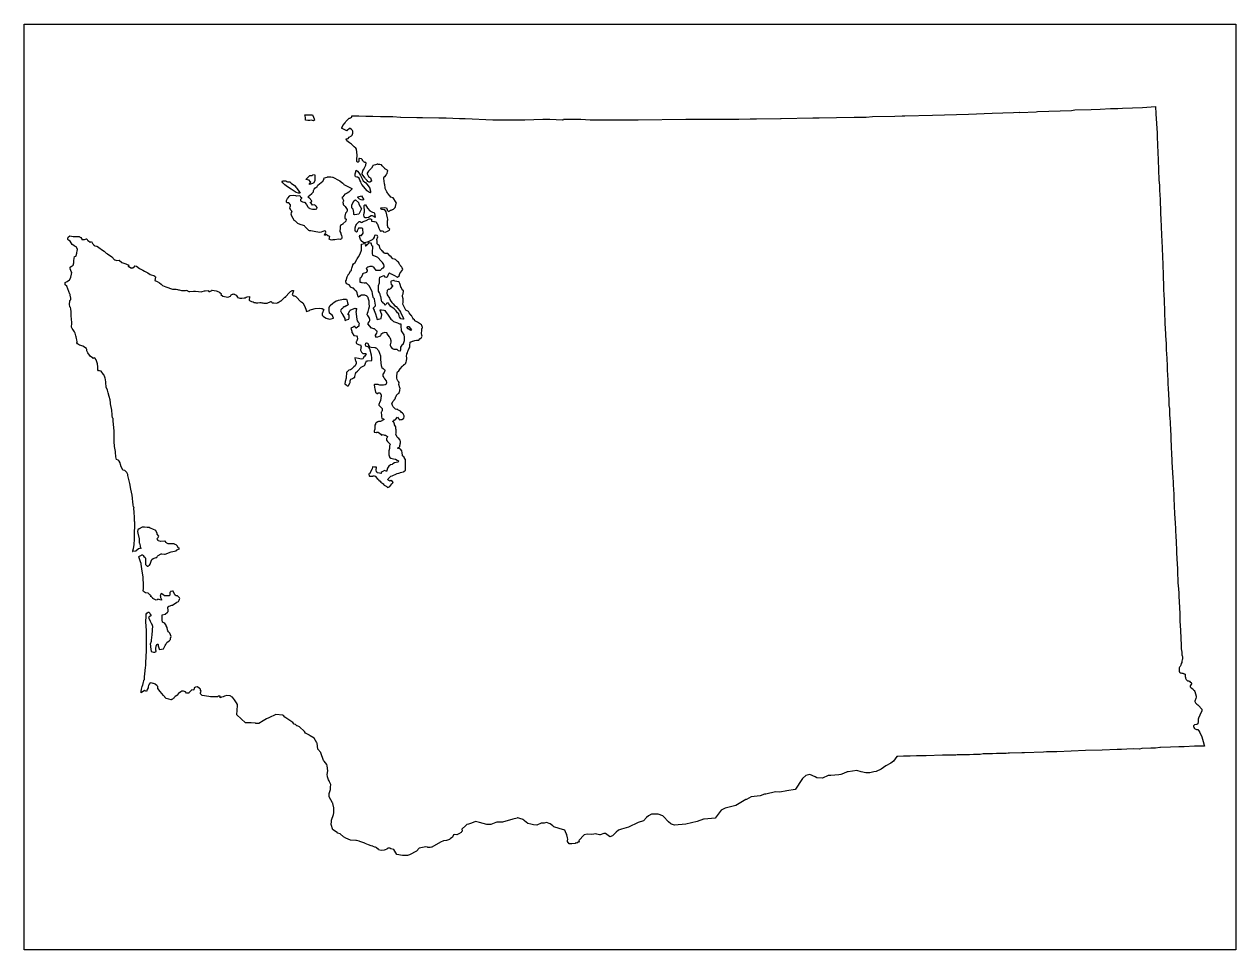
# Model space of a CAD drawing. Extents: x 0.1 to 10.9, y 0.1 to 8.4.
import ezdxf

# ---------------------------------------------------------------- set-up
doc = ezdxf.new("R2010")
doc.units = 0
doc.header["$MEASUREMENT"] = 0
doc.layers.add('STATE', color=7, linetype='CONTINUOUS')

# ---------------------------------------------------------------- blocks, each defined once
blk = doc.blocks.new('BLOCK_2')
at = {"layer": 'STATE'}
blk.add_lwpolyline([(0.093, 0.099), (0.093, 8.373), (10.92, 8.373), (10.92, 0.099), (0.093, 0.099)], dxfattribs=at)
at = {"layer": 'STATE', "color": 2}
for points in [[(3.05, 6.526), (3.05, 6.553), (3.057, 6.573), (3.063, 6.583), (3.067, 6.59), (3.07, 6.596), (3.073, 6.596), (3.077, 6.6), (3.087, 6.61), (3.093, 6.61), (3.097, 6.606), (3.097, 6.603), (3.103, 6.6), (3.113, 6.603), (3.123, 6.61), (3.14, 6.616), (3.15, 6.62), (3.177, 6.633), (3.18, 6.633), (3.187, 6.633), (3.193, 6.63), (3.197, 6.63), (3.197, 6.623), (3.197, 6.613), (3.217, 6.61), (3.223, 6.61), (3.237, 6.606), (3.243, 6.593), (3.247, 6.59), (3.25, 6.586), (3.263, 6.55), (3.273, 6.526), (3.277, 6.523), (3.283, 6.526), (3.287, 6.526), (3.293, 6.526), (3.3, 6.523), (3.303, 6.516), (3.32, 6.513), (3.333, 6.52), (3.34, 6.523), (3.357, 6.533), (3.357, 6.536), (3.36, 6.54), (3.353, 6.55), (3.347, 6.553), (3.34, 6.573), (3.34, 6.583), (3.34, 6.606), (3.34, 6.616), (3.343, 6.626), (3.343, 6.63), (3.34, 6.643), (3.327, 6.696), (3.317, 6.713), (3.31, 6.713), (3.3, 6.716), (3.29, 6.716), (3.283, 6.72), (3.28, 6.73), (3.28, 6.733), (3.31, 6.736), (3.33, 6.733), (3.333, 6.723), (3.333, 6.72), (3.337, 6.72), (3.337, 6.713), (3.337, 6.71), (3.343, 6.706), (3.347, 6.703), (3.35, 6.7), (3.367, 6.71), (3.37, 6.71), (3.373, 6.71), (3.377, 6.713), (3.38, 6.713), (3.383, 6.716), (3.393, 6.72), (3.407, 6.736), (3.41, 6.743), (3.417, 6.77), (3.42, 6.776), (3.417, 6.78), (3.39, 6.82), (3.37, 6.826), (3.363, 6.836), (3.343, 6.86), (3.34, 6.866), (3.333, 6.876), (3.327, 6.886), (3.32, 6.906), (3.32, 6.913), (3.317, 6.936), (3.313, 6.946), (3.307, 6.993), (3.307, 6.996), (3.307, 7.003), (3.31, 7.003), (3.31, 7.006), (3.31, 7.01), (3.313, 7.013), (3.317, 7.013), (3.32, 7.013), (3.323, 7.016), (3.323, 7.02), (3.327, 7.023), (3.33, 7.033), (3.337, 7.04), (3.337, 7.043), (3.34, 7.053), (3.34, 7.056), (3.343, 7.063), (3.343, 7.066), (3.337, 7.07), (3.333, 7.073), (3.323, 7.076), (3.317, 7.08), (3.317, 7.083), (3.297, 7.1), (3.293, 7.106), (3.287, 7.116), (3.27, 7.12), (3.257, 7.12), (3.253, 7.123), (3.25, 7.123), (3.247, 7.123), (3.24, 7.12), (3.233, 7.116), (3.21, 7.11), (3.21, 7.106), (3.197, 7.086), (3.173, 7.063), (3.17, 7.06), (3.157, 7.043), (3.157, 7.036), (3.17, 7.013), (3.18, 7.006), (3.187, 7), (3.197, 6.973), (3.197, 6.97), (3.183, 6.96), (3.177, 6.96), (3.163, 6.966), (3.157, 6.976), (3.143, 6.99), (3.14, 6.996), (3.137, 7), (3.123, 7.02), (3.113, 7.033), (3.113, 7.036), (3.12, 7.063), (3.12, 7.066), (3.123, 7.07), (3.127, 7.076), (3.13, 7.08), (3.13, 7.083), (3.143, 7.106), (3.147, 7.113), (3.147, 7.116), (3.15, 7.13), (3.147, 7.136), (3.137, 7.136), (3.13, 7.14), (3.127, 7.146), (3.123, 7.15), (3.12, 7.153), (3.117, 7.156), (3.117, 7.16), (3.113, 7.163), (3.107, 7.17), (3.09, 7.173), (3.087, 7.173), (3.083, 7.173), (3.083, 7.17), (3.083, 7.166), (3.083, 7.156), (3.083, 7.146), (3.077, 7.14), (3.07, 7.14), (3.067, 7.15), (3.067, 7.153), (3.067, 7.166), (3.07, 7.2), (3.07, 7.203), (3.067, 7.23), (3.063, 7.256), (3.057, 7.266), (3.043, 7.276), (3.017, 7.3), (3, 7.313), (2.977, 7.33), (2.97, 7.346), (2.97, 7.35), (2.98, 7.35), (2.987, 7.353), (2.997, 7.363), (3.017, 7.376), (3.023, 7.38), (3.027, 7.39), (3.03, 7.4), (3.03, 7.416), (3.027, 7.423), (3.017, 7.433), (3.007, 7.44), (3.003, 7.44), (3, 7.44), (2.98, 7.423), (2.977, 7.42), (2.94, 7.437), (2.937, 7.44), (2.933, 7.44), (2.933, 7.447), (2.94, 7.467), (2.96, 7.493), (2.967, 7.503), (2.997, 7.533), (3.003, 7.533), (3.007, 7.533), (3.01, 7.537), (3.02, 7.543), (3.02, 7.55), (3.017, 7.553), (3.037, 7.553), (3.043, 7.553), (3.047, 7.553), (3.06, 7.553), (3.083, 7.553), (3.147, 7.55), (3.19, 7.55), (3.21, 7.55), (3.277, 7.547), (3.36, 7.547), (3.387, 7.547), (3.457, 7.543), (3.46, 7.543), (3.603, 7.54), (3.61, 7.54), (3.653, 7.54), (3.797, 7.537), (3.847, 7.537), (3.863, 7.537), (3.983, 7.53), (4.033, 7.53), (4.28, 7.52), (4.567, 7.52), (4.727, 7.523), (4.79, 7.523), (4.903, 7.52), (4.91, 7.52), (4.913, 7.523), (4.937, 7.523), (5.067, 7.523), (5.15, 7.52), (5.18, 7.52), (5.2, 7.52), (5.25, 7.52), (5.41, 7.52), (5.58, 7.52), (6.007, 7.523), (6.18, 7.523), (6.48, 7.523), (6.58, 7.527), (6.637, 7.527), (6.853, 7.53), (6.857, 7.53), (7.14, 7.537), (7.16, 7.537), (7.187, 7.537), (7.197, 7.537), (7.353, 7.54), (7.51, 7.543), (7.563, 7.543), (7.57, 7.543), (7.617, 7.543), (7.673, 7.547), (7.873, 7.55), (7.94, 7.553), (7.963, 7.553), (8.21, 7.56), (8.533, 7.57), (8.743, 7.577), (8.933, 7.583), (8.987, 7.587), (8.99, 7.583), (9.137, 7.59), (9.147, 7.593), (9.453, 7.603), (9.483, 7.607), (9.627, 7.61), (9.707, 7.613), (9.8, 7.62), (9.803, 7.62), (9.823, 7.62), (9.867, 7.62), (9.907, 7.623), (10.087, 7.63), (10.203, 7.637), (10.207, 7.573), (10.217, 7.4), (10.217, 7.343), (10.22, 7.32), (10.22, 7.293), (10.223, 7.226), (10.227, 7.16), (10.233, 6.983), (10.237, 6.93), (10.237, 6.913), (10.237, 6.89), (10.243, 6.806), (10.243, 6.796), (10.243, 6.773), (10.243, 6.77), (10.247, 6.726), (10.247, 6.683), (10.247, 6.673), (10.247, 6.67), (10.25, 6.643), (10.25, 6.63), (10.253, 6.566), (10.253, 6.55), (10.253, 6.536), (10.257, 6.516), (10.257, 6.48), (10.26, 6.44), (10.267, 6.226), (10.267, 6.22), (10.267, 6.21), (10.27, 6.146), (10.27, 6.143), (10.27, 6.126), (10.27, 6.12), (10.27, 6.116), (10.27, 6.113), (10.27, 6.106), (10.27, 6.103), (10.27, 6.096), (10.27, 6.09), (10.27, 6.086), (10.27, 6.083), (10.273, 6.076), (10.273, 6.07), (10.273, 6.063), (10.273, 6.056), (10.273, 6.05), (10.273, 5.986), (10.277, 5.97), (10.28, 5.893), (10.283, 5.816), (10.287, 5.686), (10.29, 5.666), (10.293, 5.59), (10.297, 5.516), (10.297, 5.513), (10.297, 5.51), (10.297, 5.5), (10.297, 5.496), (10.297, 5.493), (10.297, 5.476), (10.297, 5.466), (10.3, 5.423), (10.3, 5.42), (10.3, 5.413), (10.303, 5.4), (10.303, 5.393), (10.307, 5.31), (10.307, 5.286), (10.307, 5.283), (10.307, 5.276), (10.31, 5.246), (10.31, 5.243), (10.31, 5.226), (10.313, 5.203), (10.313, 5.173), (10.313, 5.163), (10.313, 5.159), (10.313, 5.156), (10.313, 5.153), (10.313, 5.149), (10.317, 5.126), (10.317, 5.123), (10.317, 5.116), (10.323, 5.013), (10.323, 4.993), (10.323, 4.966), (10.327, 4.939), (10.327, 4.929), (10.327, 4.919), (10.327, 4.889), (10.33, 4.839), (10.333, 4.829), (10.333, 4.823), (10.333, 4.819), (10.337, 4.736), (10.34, 4.709), (10.34, 4.653), (10.343, 4.613), (10.343, 4.586), (10.347, 4.539), (10.347, 4.523), (10.35, 4.486), (10.35, 4.459), (10.357, 4.319), (10.36, 4.283), (10.36, 4.279), (10.36, 4.256), (10.363, 4.213), (10.367, 4.173), (10.367, 4.119), (10.37, 4.083), (10.37, 4.069), (10.37, 4.066), (10.373, 3.999), (10.373, 3.996), (10.377, 3.916), (10.38, 3.863), (10.383, 3.779), (10.387, 3.763), (10.387, 3.756), (10.39, 3.659), (10.393, 3.586), (10.397, 3.559), (10.4, 3.496), (10.4, 3.493), (10.4, 3.473), (10.403, 3.393), (10.403, 3.379), (10.407, 3.326), (10.407, 3.316), (10.41, 3.296), (10.41, 3.289), (10.41, 3.259), (10.41, 3.256), (10.413, 3.213), (10.42, 3.102), (10.42, 3.039), (10.427, 2.952), (10.433, 2.819), (10.433, 2.816), (10.433, 2.802), (10.433, 2.789), (10.437, 2.759), (10.437, 2.749), (10.437, 2.736), (10.437, 2.729), (10.44, 2.729), (10.44, 2.726), (10.443, 2.722), (10.443, 2.719), (10.443, 2.702), (10.443, 2.696), (10.44, 2.692), (10.437, 2.679), (10.437, 2.676), (10.437, 2.672), (10.437, 2.666), (10.433, 2.659), (10.43, 2.642), (10.427, 2.636), (10.423, 2.632), (10.417, 2.626), (10.413, 2.619), (10.413, 2.616), (10.413, 2.592), (10.413, 2.589), (10.417, 2.582), (10.42, 2.579), (10.423, 2.576), (10.427, 2.576), (10.43, 2.576), (10.437, 2.572), (10.45, 2.572), (10.45, 2.569), (10.457, 2.569), (10.46, 2.566), (10.467, 2.562), (10.467, 2.559), (10.467, 2.549), (10.467, 2.542), (10.47, 2.532), (10.47, 2.526), (10.473, 2.522), (10.477, 2.516), (10.49, 2.502), (10.5, 2.502), (10.503, 2.499), (10.507, 2.499), (10.513, 2.492), (10.52, 2.489), (10.523, 2.482), (10.523, 2.476), (10.513, 2.459), (10.513, 2.452), (10.513, 2.449), (10.52, 2.442), (10.537, 2.432), (10.54, 2.426), (10.543, 2.422), (10.55, 2.416), (10.55, 2.412), (10.55, 2.409), (10.553, 2.409), (10.56, 2.386), (10.567, 2.366), (10.567, 2.356), (10.563, 2.346), (10.553, 2.322), (10.553, 2.319), (10.557, 2.312), (10.56, 2.306), (10.573, 2.296), (10.58, 2.289), (10.59, 2.279), (10.613, 2.252), (10.617, 2.249), (10.617, 2.242), (10.617, 2.232), (10.6, 2.199), (10.6, 2.196), (10.587, 2.169), (10.587, 2.166), (10.583, 2.162), (10.583, 2.152), (10.583, 2.139), (10.58, 2.119), (10.573, 2.112), (10.553, 2.109), (10.55, 2.109), (10.547, 2.106), (10.543, 2.102), (10.543, 2.099), (10.543, 2.092), (10.547, 2.086), (10.547, 2.079), (10.55, 2.076), (10.563, 2.072), (10.57, 2.069), (10.573, 2.069), (10.58, 2.069), (10.59, 2.056), (10.6, 2.042), (10.617, 2.002), (10.63, 1.962), (10.637, 1.929), (10.64, 1.922), (10.64, 1.919), (10.61, 1.919), (10.55, 1.919), (10.46, 1.912), (10.437, 1.912), (10.41, 1.912), (10.337, 1.909), (10.247, 1.906), (10.243, 1.906), (10.24, 1.906), (10.203, 1.902), (10.197, 1.902), (10.16, 1.902), (10.08, 1.899), (10.06, 1.892), (10.01, 1.896), (9.947, 1.892), (9.9, 1.889), (9.897, 1.889), (9.893, 1.889), (9.86, 1.889), (9.727, 1.882), (9.577, 1.879), (9.32, 1.869), (9.293, 1.869), (9.24, 1.869), (9.23, 1.869), (9.203, 1.866), (9.033, 1.859), (9.027, 1.859), (9.007, 1.859), (8.897, 1.856), (8.887, 1.856), (8.867, 1.852), (8.86, 1.852), (8.823, 1.852), (8.783, 1.852), (8.747, 1.849), (8.74, 1.849), (8.713, 1.849), (8.697, 1.849), (8.687, 1.849), (8.663, 1.849), (8.637, 1.846), (8.577, 1.846), (8.54, 1.842), (8.49, 1.842), (8.487, 1.842), (8.477, 1.842), (8.463, 1.842), (8.443, 1.842), (8.437, 1.842), (8.43, 1.842), (8.417, 1.839), (8.393, 1.839), (8.353, 1.839), (8.35, 1.839), (8.327, 1.839), (8.3, 1.839), (8.153, 1.832), (8.11, 1.832), (8.103, 1.832), (8.067, 1.832), (8.01, 1.829), (7.95, 1.829), (7.9, 1.826), (7.89, 1.826), (7.86, 1.786), (7.837, 1.766), (7.793, 1.742), (7.75, 1.712), (7.707, 1.692), (7.687, 1.689), (7.65, 1.682), (7.613, 1.682), (7.573, 1.689), (7.533, 1.702), (7.457, 1.689), (7.447, 1.689), (7.44, 1.686), (7.4, 1.669), (7.39, 1.666), (7.373, 1.662), (7.3, 1.656), (7.277, 1.656), (7.227, 1.632), (7.177, 1.636), (7.16, 1.646), (7.113, 1.666), (7.077, 1.656), (7.047, 1.629), (7.043, 1.622), (6.987, 1.536), (6.983, 1.532), (6.907, 1.519), (6.847, 1.509), (6.807, 1.512), (6.72, 1.489), (6.71, 1.489), (6.67, 1.476), (6.59, 1.466), (6.547, 1.442), (6.543, 1.442), (6.453, 1.389), (6.357, 1.366), (6.32, 1.346), (6.267, 1.276), (6.17, 1.266), (6.163, 1.266), (6.107, 1.246), (6.007, 1.222), (5.903, 1.212), (5.877, 1.222), (5.873, 1.226), (5.85, 1.242), (5.807, 1.289), (5.8, 1.296), (5.757, 1.312), (5.7, 1.312), (5.673, 1.296), (5.653, 1.282), (5.627, 1.252), (5.58, 1.236), (5.493, 1.196), (5.43, 1.176), (5.403, 1.169), (5.383, 1.149), (5.35, 1.116), (5.327, 1.109), (5.323, 1.112), (5.287, 1.139), (5.273, 1.139), (5.24, 1.126), (5.233, 1.126), (5.21, 1.132), (5.2, 1.136), (5.167, 1.129), (5.123, 1.132), (5.097, 1.126), (5.05, 1.076), (5.053, 1.069), (5.047, 1.062), (5.043, 1.062), (5.033, 1.052), (5.023, 1.056), (5.017, 1.049), (4.987, 1.046), (4.983, 1.046), (4.963, 1.046), (4.947, 1.066), (4.947, 1.072), (4.95, 1.089), (4.947, 1.099), (4.943, 1.126), (4.943, 1.129), (4.937, 1.139), (4.923, 1.169), (4.873, 1.182), (4.827, 1.199), (4.817, 1.206), (4.793, 1.226), (4.76, 1.236), (4.74, 1.232), (4.723, 1.232), (4.713, 1.232), (4.673, 1.212), (4.643, 1.216), (4.62, 1.222), (4.593, 1.229), (4.563, 1.252), (4.557, 1.256), (4.55, 1.262), (4.543, 1.266), (4.53, 1.269), (4.513, 1.276), (4.5, 1.279), (4.497, 1.279), (4.497, 1.276), (4.46, 1.266), (4.367, 1.239), (4.357, 1.239), (4.317, 1.239), (4.307, 1.236), (4.263, 1.219), (4.227, 1.219), (4.163, 1.236), (4.127, 1.246), (4.09, 1.232), (4.063, 1.222), (4.05, 1.219), (4.04, 1.209), (4.003, 1.176), (4.007, 1.162), (4.007, 1.159), (4, 1.152), (3.997, 1.146), (3.977, 1.136), (3.96, 1.126), (3.937, 1.129), (3.93, 1.126), (3.92, 1.106), (3.9, 1.092), (3.893, 1.086), (3.867, 1.076), (3.84, 1.072), (3.813, 1.062), (3.737, 1.016), (3.733, 1.016), (3.72, 1.012), (3.7, 1.012), (3.697, 1.016), (3.683, 1.019), (3.623, 1.006), (3.6, 0.979), (3.537, 0.949), (3.517, 0.942), (3.51, 0.942), (3.473, 0.942), (3.423, 0.952), (3.397, 0.996), (3.37, 1.002), (3.36, 1.006), (3.357, 1.006), (3.347, 1.006), (3.337, 1.002), (3.333, 0.999), (3.32, 0.992), (3.31, 0.989), (3.283, 0.986), (3.26, 0.992), (3.26, 0.996), (3.24, 1.009), (3.237, 1.012), (3.233, 1.016), (3.227, 1.016), (3.213, 1.022), (3.21, 1.025), (3.207, 1.025), (3.193, 1.029), (3.17, 1.036), (3.14, 1.049), (3.137, 1.052), (3.093, 1.066), (3.087, 1.069), (3.063, 1.076), (3.06, 1.076), (3.057, 1.076), (3.01, 1.079), (2.967, 1.096), (2.947, 1.109), (2.917, 1.136), (2.893, 1.142), (2.893, 1.146), (2.887, 1.149), (2.883, 1.149), (2.853, 1.172), (2.85, 1.172), (2.837, 1.219), (2.84, 1.246), (2.84, 1.256), (2.857, 1.309), (2.86, 1.322), (2.86, 1.369), (2.85, 1.406), (2.85, 1.409), (2.847, 1.412), (2.817, 1.466), (2.817, 1.496), (2.83, 1.532), (2.83, 1.542), (2.83, 1.559), (2.833, 1.569), (2.833, 1.576), (2.82, 1.599), (2.82, 1.602), (2.817, 1.609), (2.813, 1.619), (2.803, 1.646), (2.803, 1.649), (2.803, 1.652), (2.8, 1.662), (2.8, 1.666), (2.807, 1.699), (2.8, 1.742), (2.797, 1.756), (2.773, 1.786), (2.767, 1.792), (2.743, 1.859), (2.743, 1.862), (2.717, 1.892), (2.713, 1.919), (2.71, 1.946), (2.707, 1.949), (2.683, 1.992), (2.65, 2.012), (2.64, 2.016), (2.637, 2.019), (2.607, 2.036), (2.597, 2.049), (2.553, 2.092), (2.547, 2.096), (2.533, 2.102), (2.53, 2.102), (2.517, 2.112), (2.507, 2.116), (2.493, 2.132), (2.423, 2.179), (2.41, 2.192), (2.403, 2.196), (2.343, 2.202), (2.28, 2.172), (2.257, 2.162), (2.23, 2.146), (2.19, 2.122), (2.163, 2.122), (2.16, 2.126), (2.12, 2.129), (2.08, 2.129), (2.07, 2.129), (1.993, 2.199), (2, 2.282), (2, 2.292), (1.99, 2.306), (1.973, 2.332), (1.953, 2.356), (1.947, 2.359), (1.94, 2.366), (1.933, 2.369), (1.903, 2.372), (1.883, 2.366), (1.87, 2.359), (1.857, 2.356), (1.843, 2.352), (1.843, 2.366), (1.84, 2.366), (1.837, 2.366), (1.833, 2.366), (1.827, 2.366), (1.82, 2.359), (1.813, 2.359), (1.797, 2.359), (1.793, 2.359), (1.79, 2.359), (1.757, 2.359), (1.743, 2.362), (1.683, 2.372), (1.67, 2.386), (1.67, 2.396), (1.673, 2.412), (1.67, 2.419), (1.67, 2.429), (1.66, 2.436), (1.643, 2.449), (1.623, 2.446), (1.613, 2.442), (1.613, 2.429), (1.607, 2.422), (1.607, 2.419), (1.59, 2.422), (1.563, 2.396), (1.563, 2.392), (1.553, 2.392), (1.543, 2.392), (1.533, 2.406), (1.517, 2.412), (1.503, 2.412), (1.493, 2.406), (1.473, 2.389), (1.47, 2.386), (1.46, 2.376), (1.457, 2.372), (1.443, 2.362), (1.437, 2.356), (1.433, 2.352), (1.43, 2.349), (1.427, 2.349), (1.417, 2.339), (1.413, 2.336), (1.41, 2.336), (1.41, 2.332), (1.407, 2.332), (1.387, 2.339), (1.363, 2.346), (1.35, 2.356), (1.35, 2.359), (1.343, 2.366), (1.337, 2.372), (1.323, 2.389), (1.307, 2.409), (1.287, 2.436), (1.287, 2.439), (1.287, 2.442), (1.287, 2.452), (1.283, 2.456), (1.28, 2.459), (1.277, 2.462), (1.267, 2.469), (1.267, 2.472), (1.25, 2.479), (1.247, 2.479), (1.237, 2.482), (1.22, 2.486), (1.21, 2.472), (1.203, 2.462), (1.2, 2.449), (1.2, 2.442), (1.193, 2.426), (1.187, 2.409), (1.167, 2.416), (1.137, 2.396), (1.137, 2.399), (1.137, 2.409), (1.14, 2.429), (1.147, 2.452), (1.153, 2.466), (1.153, 2.469), (1.157, 2.476), (1.157, 2.486), (1.16, 2.492), (1.163, 2.502), (1.163, 2.509), (1.167, 2.516), (1.167, 2.532), (1.17, 2.572), (1.173, 2.586), (1.173, 2.596), (1.177, 2.622), (1.18, 2.639), (1.18, 2.666), (1.187, 2.772), (1.187, 2.786), (1.187, 2.822), (1.187, 2.826), (1.187, 2.839), (1.187, 2.842), (1.187, 2.862), (1.187, 2.892), (1.187, 2.909), (1.187, 2.936), (1.187, 2.946), (1.187, 2.952), (1.18, 3.032), (1.183, 3.082), (1.183, 3.086), (1.183, 3.089), (1.183, 3.093), (1.183, 3.096), (1.183, 3.099), (1.19, 3.109), (1.193, 3.109), (1.193, 3.112), (1.2, 3.116), (1.21, 3.116), (1.213, 3.112), (1.22, 3.099), (1.227, 3.086), (1.217, 3.079), (1.21, 3.076), (1.203, 3.072), (1.207, 3.062), (1.22, 3.036), (1.23, 3.012), (1.233, 3.012), (1.233, 3.009), (1.24, 2.992), (1.237, 2.959), (1.233, 2.909), (1.23, 2.896), (1.227, 2.862), (1.227, 2.859), (1.227, 2.856), (1.22, 2.832), (1.22, 2.829), (1.223, 2.822), (1.223, 2.819), (1.223, 2.812), (1.223, 2.806), (1.227, 2.766), (1.25, 2.759), (1.257, 2.759)], [(2.6, 7.563), (2.63, 7.563), (2.67, 7.563), (2.673, 7.557), (2.677, 7.543), (2.683, 7.527), (2.683, 7.523), (2.687, 7.517), (2.677, 7.51), (2.66, 7.517), (2.647, 7.513), (2.637, 7.513), (2.633, 7.513), (2.63, 7.513), (2.627, 7.513), (2.607, 7.517), (2.607, 7.537), (2.603, 7.553), (2.6, 7.563)], [(3.06, 7.07), (3.073, 7.06), (3.083, 7.046), (3.09, 7.036), (3.097, 7.02), (3.1, 7.016), (3.117, 6.986), (3.12, 6.98), (3.123, 6.97), (3.133, 6.963), (3.147, 6.956), (3.177, 6.916), (3.18, 6.916), (3.18, 6.913), (3.187, 6.88), (3.187, 6.87), (3.19, 6.866), (3.18, 6.87), (3.16, 6.88), (3.157, 6.883), (3.11, 6.94), (3.103, 6.953), (3.1, 6.963), (3.093, 6.98), (3.087, 6.996), (3.073, 7.006), (3.067, 7.006), (3.053, 7.01), (3.05, 7.02), (3.05, 7.036), (3.057, 7.053), (3.06, 7.07)], [(2.48, 6.953), (2.51, 6.93), (2.527, 6.91), (2.53, 6.906), (2.54, 6.89), (2.56, 6.863), (2.543, 6.863), (2.523, 6.87), (2.48, 6.9), (2.447, 6.92), (2.423, 6.936), (2.407, 6.953), (2.403, 6.956), (2.397, 6.963), (2.4, 6.973), (2.427, 6.973), (2.43, 6.973), (2.44, 6.966), (2.447, 6.963), (2.46, 6.963), (2.463, 6.963), (2.467, 6.963), (2.48, 6.953)], [(2.663, 6.766), (2.657, 6.773), (2.65, 6.78), (2.66, 6.786), (2.663, 6.793), (2.64, 6.82), (2.633, 6.82), (2.633, 6.836), (2.643, 6.843), (2.663, 6.86), (2.677, 6.876), (2.677, 6.886), (2.683, 6.9), (2.693, 6.91), (2.697, 6.91), (2.71, 6.923), (2.717, 6.933), (2.733, 6.946), (2.763, 6.97), (2.773, 6.99), (2.77, 6.996), (2.79, 7.003), (2.8, 7.006), (2.803, 7.01), (2.813, 7.01), (2.817, 7.01), (2.833, 7.01), (2.847, 7.006), (2.85, 7.006), (2.857, 7.003), (2.903, 6.98), (2.907, 6.976), (2.91, 6.976), (2.91, 6.973), (2.917, 6.97), (2.94, 6.953), (2.943, 6.95), (2.947, 6.946), (2.95, 6.94), (2.997, 6.916), (3.02, 6.906), (3.02, 6.903), (3.023, 6.903), (3.003, 6.88), (2.993, 6.873), (2.98, 6.863), (2.967, 6.856), (2.957, 6.853), (2.94, 6.83), (2.937, 6.826), (2.933, 6.823), (2.937, 6.816), (2.947, 6.796), (2.947, 6.793), (2.947, 6.79), (2.943, 6.79), (2.94, 6.78), (2.943, 6.77), (2.943, 6.76), (2.95, 6.756), (2.96, 6.743), (2.98, 6.716), (2.98, 6.706), (2.977, 6.696), (2.963, 6.683), (2.957, 6.656), (2.957, 6.643), (2.957, 6.64), (2.97, 6.63), (2.967, 6.613), (2.94, 6.59), (2.94, 6.586), (2.93, 6.58), (2.92, 6.573), (2.917, 6.566), (2.917, 6.563), (2.917, 6.553), (2.913, 6.52), (2.923, 6.506), (2.923, 6.5), (2.927, 6.49), (2.93, 6.486), (2.933, 6.47), (2.933, 6.466), (2.933, 6.463), (2.93, 6.456), (2.92, 6.45), (2.903, 6.453), (2.87, 6.446), (2.857, 6.446), (2.853, 6.446), (2.85, 6.446), (2.843, 6.443), (2.83, 6.446), (2.823, 6.45), (2.817, 6.453), (2.823, 6.476), (2.807, 6.48), (2.793, 6.493), (2.79, 6.486), (2.777, 6.486), (2.79, 6.513), (2.787, 6.523), (2.777, 6.526), (2.763, 6.52), (2.747, 6.513), (2.733, 6.51), (2.683, 6.52), (2.653, 6.526), (2.647, 6.526), (2.643, 6.526), (2.637, 6.53), (2.613, 6.553), (2.6, 6.566), (2.597, 6.57), (2.59, 6.573), (2.56, 6.583), (2.537, 6.593), (2.523, 6.606), (2.517, 6.613), (2.507, 6.62), (2.503, 6.626), (2.5, 6.633), (2.497, 6.636), (2.497, 6.64), (2.493, 6.64), (2.483, 6.666), (2.48, 6.676), (2.483, 6.686), (2.483, 6.69), (2.487, 6.7), (2.477, 6.71), (2.473, 6.72), (2.467, 6.73), (2.47, 6.74), (2.473, 6.75), (2.473, 6.76), (2.457, 6.776), (2.443, 6.776), (2.44, 6.776), (2.437, 6.783), (2.437, 6.796), (2.447, 6.816), (2.467, 6.84), (2.467, 6.843), (2.503, 6.846), (2.517, 6.843), (2.523, 6.84), (2.527, 6.84), (2.557, 6.843), (2.563, 6.83), (2.57, 6.823), (2.57, 6.816), (2.563, 6.806), (2.563, 6.793), (2.58, 6.786), (2.593, 6.783), (2.597, 6.783), (2.617, 6.763), (2.62, 6.756), (2.62, 6.753), (2.627, 6.74), (2.63, 6.736), (2.643, 6.73), (2.647, 6.726), (2.657, 6.723), (2.67, 6.72), (2.683, 6.72), (2.697, 6.72), (2.707, 6.723), (2.71, 6.736), (2.703, 6.746), (2.697, 6.753), (2.69, 6.756), (2.687, 6.756), (2.687, 6.76), (2.67, 6.756), (2.663, 6.766)], [(2.667, 7.02), (2.673, 7.026), (2.687, 7.03), (2.69, 7.023), (2.69, 6.976), (2.68, 6.956), (2.67, 6.95), (2.643, 6.94), (2.643, 6.946), (2.653, 6.96), (2.65, 6.966), (2.64, 6.98), (2.61, 6.986), (2.647, 7.02), (2.667, 7.02)], [(3.073, 6.826), (3.077, 6.83), (3.107, 6.84), (3.127, 6.803), (3.117, 6.8), (3.103, 6.803), (3.09, 6.81), (3.073, 6.826)], [(3.053, 6.803), (3.08, 6.78), (3.083, 6.766), (3.107, 6.723), (3.083, 6.676), (3.047, 6.67), (3.04, 6.673), (3.04, 6.69), (3.033, 6.72), (3.023, 6.726), (3.02, 6.736), (3.02, 6.756), (3.04, 6.793), (3.053, 6.803)], [(3.193, 6.7), (3.207, 6.693), (3.217, 6.69), (3.223, 6.683), (3.23, 6.646), (3.217, 6.653), (3.207, 6.66), (3.197, 6.66), (3.197, 6.663), (3.193, 6.66), (3.17, 6.646), (3.167, 6.646), (3.153, 6.643), (3.15, 6.643), (3.143, 6.643), (3.14, 6.643), (3.133, 6.646), (3.13, 6.653), (3.127, 6.666), (3.13, 6.686), (3.133, 6.696), (3.13, 6.753), (3.137, 6.76), (3.143, 6.76), (3.16, 6.73), (3.183, 6.706), (3.193, 6.7)], [(0.477, 6.073), (0.49, 6.083), (0.497, 6.086), (0.51, 6.113), (0.517, 6.14), (0.52, 6.153), (0.513, 6.163), (0.51, 6.173), (0.503, 6.186), (0.503, 6.19), (0.5, 6.193), (0.51, 6.203), (0.513, 6.206), (0.53, 6.22), (0.537, 6.24), (0.537, 6.26), (0.543, 6.296), (0.553, 6.3), (0.557, 6.303), (0.557, 6.306), (0.563, 6.326), (0.567, 6.35), (0.57, 6.356), (0.57, 6.363), (0.557, 6.383), (0.55, 6.386), (0.547, 6.39), (0.523, 6.403), (0.503, 6.433), (0.49, 6.443), (0.487, 6.443), (0.483, 6.453), (0.483, 6.463), (0.487, 6.466), (0.49, 6.473), (0.5, 6.48), (0.53, 6.476), (0.557, 6.476), (0.573, 6.476), (0.583, 6.476), (0.587, 6.473), (0.6, 6.466), (0.607, 6.453), (0.607, 6.45), (0.61, 6.45), (0.633, 6.45), (0.65, 6.456), (0.653, 6.456), (0.657, 6.45), (0.66, 6.443), (0.66, 6.44), (0.663, 6.44), (0.667, 6.436), (0.683, 6.426), (0.693, 6.43), (0.703, 6.413), (0.713, 6.403), (0.713, 6.4), (0.72, 6.396), (0.723, 6.393), (0.74, 6.39), (0.743, 6.39), (0.747, 6.386), (0.76, 6.376), (0.793, 6.353), (0.807, 6.343), (0.827, 6.326), (0.837, 6.32), (0.877, 6.293), (0.9, 6.266), (0.903, 6.266), (0.92, 6.26), (0.943, 6.263), (0.967, 6.243), (1, 6.23), (1.02, 6.223), (1.023, 6.223), (1.027, 6.213), (1.023, 6.21), (1.023, 6.206), (1.033, 6.203), (1.047, 6.196), (1.053, 6.196), (1.053, 6.193), (1.057, 6.196), (1.063, 6.196), (1.077, 6.203), (1.08, 6.206), (1.08, 6.21), (1.083, 6.213), (1.097, 6.21), (1.123, 6.19), (1.153, 6.176), (1.167, 6.166), (1.197, 6.15), (1.22, 6.136), (1.257, 6.123), (1.257, 6.12), (1.267, 6.116), (1.267, 6.113), (1.26, 6.083), (1.28, 6.073), (1.303, 6.06), (1.317, 6.05), (1.33, 6.036), (1.36, 6.026), (1.417, 6.006), (1.42, 6.006), (1.45, 6.006), (1.463, 6.003), (1.473, 6), (1.477, 6), (1.5, 5.993), (1.523, 5.993), (1.533, 5.993), (1.547, 5.996), (1.547, 5.993), (1.563, 5.983), (1.567, 5.983), (1.573, 5.983), (1.607, 5.986), (1.623, 5.986), (1.677, 5.98), (1.683, 5.983), (1.703, 5.99), (1.71, 5.99), (1.74, 5.993), (1.74, 5.986), (1.743, 5.983), (1.753, 5.983), (1.77, 5.993), (1.767, 5.996), (1.77, 5.996), (1.773, 5.996), (1.81, 5.99), (1.833, 5.98), (1.837, 5.976), (1.84, 5.976), (1.857, 5.963), (1.85, 5.956), (1.867, 5.943), (1.913, 5.933), (1.937, 5.943), (1.943, 5.953), (1.95, 5.956), (1.953, 5.96), (1.957, 5.96), (1.96, 5.96), (1.967, 5.963), (1.97, 5.96), (1.987, 5.95), (2, 5.933), (2, 5.93), (2.003, 5.93), (2.02, 5.923), (2.037, 5.923), (2.06, 5.926), (2.063, 5.926), (2.067, 5.926), (2.077, 5.933), (2.087, 5.936), (2.107, 5.94), (2.107, 5.936), (2.103, 5.906), (2.107, 5.903), (2.117, 5.896), (2.123, 5.893), (2.137, 5.89), (2.14, 5.89), (2.147, 5.886), (2.157, 5.886), (2.163, 5.883), (2.17, 5.883), (2.18, 5.883), (2.2, 5.886), (2.207, 5.886), (2.217, 5.883), (2.227, 5.883), (2.233, 5.88), (2.24, 5.88), (2.257, 5.88), (2.263, 5.88), (2.297, 5.893), (2.3, 5.893), (2.303, 5.89), (2.307, 5.886), (2.31, 5.886), (2.31, 5.883), (2.313, 5.883), (2.323, 5.883), (2.35, 5.88), (2.357, 5.883), (2.36, 5.886), (2.363, 5.886), (2.38, 5.896), (2.387, 5.9), (2.39, 5.9), (2.423, 5.933), (2.427, 5.933), (2.43, 5.936), (2.43, 5.94), (2.46, 5.973), (2.473, 5.983), (2.48, 5.986), (2.483, 5.99), (2.487, 5.993), (2.49, 5.993), (2.5, 5.993), (2.5, 5.99), (2.493, 5.973), (2.487, 5.953), (2.493, 5.95), (2.5, 5.946), (2.51, 5.946), (2.52, 5.94), (2.53, 5.93), (2.56, 5.896), (2.563, 5.893), (2.57, 5.89), (2.583, 5.883), (2.6, 5.85), (2.613, 5.816), (2.613, 5.81), (2.617, 5.806), (2.643, 5.813), (2.65, 5.82), (2.66, 5.823), (2.693, 5.833), (2.733, 5.836), (2.75, 5.833), (2.753, 5.833), (2.757, 5.833), (2.77, 5.823), (2.767, 5.816), (2.76, 5.793), (2.757, 5.79), (2.757, 5.776), (2.757, 5.773), (2.757, 5.77), (2.76, 5.77), (2.767, 5.76), (2.793, 5.746), (2.82, 5.736), (2.837, 5.74), (2.857, 5.746), (2.857, 5.75), (2.853, 5.75), (2.847, 5.77), (2.82, 5.79), (2.817, 5.816), (2.817, 5.84), (2.823, 5.856), (2.827, 5.86), (2.85, 5.88), (2.86, 5.886), (2.88, 5.9), (2.893, 5.903), (2.897, 5.903), (2.903, 5.906), (2.933, 5.913), (2.943, 5.916), (2.953, 5.916), (2.967, 5.916), (2.973, 5.916), (2.977, 5.91), (2.983, 5.883), (2.987, 5.866), (2.98, 5.86), (2.973, 5.856), (2.97, 5.856), (2.957, 5.846), (2.95, 5.846), (2.947, 5.843), (2.943, 5.843), (2.937, 5.833), (2.93, 5.83), (2.93, 5.826), (2.923, 5.82), (2.92, 5.81), (2.923, 5.806), (2.933, 5.786), (2.94, 5.776), (2.94, 5.773), (2.957, 5.743), (2.957, 5.733), (2.96, 5.726), (2.973, 5.73), (2.993, 5.736), (2.993, 5.74), (2.997, 5.746), (2.997, 5.753), (2.997, 5.773), (2.997, 5.776), (2.993, 5.776), (2.987, 5.776), (2.987, 5.78), (2.987, 5.783), (3.003, 5.81), (3.007, 5.813), (3.007, 5.816), (3.027, 5.826), (3.05, 5.836), (3.067, 5.833), (3.06, 5.823), (3.06, 5.806), (3.057, 5.806), (3.067, 5.736), (3.07, 5.723), (3.077, 5.71), (3.087, 5.7), (3.083, 5.69), (3.083, 5.673), (3.06, 5.656), (3.057, 5.656), (3.053, 5.663), (3.05, 5.666), (3.05, 5.67), (3.043, 5.67), (3.033, 5.666), (3.013, 5.656), (3.02, 5.63), (3.02, 5.62), (3.02, 5.616), (3.023, 5.613), (3.04, 5.59), (3.063, 5.586), (3.07, 5.58), (3.073, 5.56), (3.067, 5.543), (3.063, 5.536), (3.06, 5.533), (3.06, 5.53), (3.06, 5.526), (3.063, 5.52), (3.08, 5.51), (3.09, 5.506), (3.097, 5.506), (3.103, 5.49), (3.1, 5.48), (3.097, 5.46), (3.1, 5.453), (3.107, 5.44), (3.12, 5.43), (3.143, 5.43), (3.153, 5.423), (3.143, 5.416), (3.137, 5.406), (3.127, 5.4), (3.123, 5.386), (3.12, 5.383), (3.103, 5.38), (3.08, 5.386), (3.047, 5.39), (3.05, 5.373), (3.053, 5.366), (3.06, 5.353), (3.06, 5.336), (3.057, 5.333), (3.05, 5.32), (3.04, 5.31), (3.02, 5.293), (3.017, 5.29), (3.01, 5.283), (2.997, 5.28), (2.993, 5.28), (2.983, 5.269), (2.98, 5.266), (2.973, 5.263), (2.97, 5.209), (2.96, 5.179), (2.957, 5.159), (2.97, 5.149), (2.98, 5.139), (2.99, 5.139), (2.99, 5.143), (3.003, 5.163), (3.007, 5.169), (3.007, 5.186), (3.013, 5.199), (3.027, 5.206), (3.037, 5.213), (3.043, 5.216), (3.047, 5.216), (3.047, 5.223), (3.053, 5.249), (3.057, 5.256), (3.057, 5.259), (3.073, 5.273), (3.103, 5.306), (3.133, 5.323), (3.137, 5.326), (3.147, 5.353), (3.15, 5.356), (3.153, 5.363), (3.157, 5.363), (3.163, 5.363), (3.193, 5.366), (3.2, 5.366), (3.2, 5.383), (3.2, 5.396), (3.197, 5.41), (3.197, 5.416), (3.187, 5.446), (3.187, 5.45), (3.183, 5.47), (3.173, 5.486), (3.163, 5.49), (3.147, 5.496), (3.143, 5.506), (3.147, 5.523), (3.153, 5.526), (3.163, 5.523), (3.167, 5.506), (3.18, 5.49), (3.193, 5.486), (3.227, 5.483), (3.23, 5.483), (3.233, 5.483), (3.233, 5.48), (3.24, 5.476), (3.247, 5.47), (3.25, 5.466), (3.26, 5.456), (3.277, 5.41), (3.277, 5.406), (3.277, 5.396), (3.277, 5.376), (3.283, 5.32), (3.287, 5.316), (3.287, 5.313), (3.287, 5.31), (3.29, 5.303), (3.3, 5.296), (3.31, 5.286), (3.313, 5.283), (3.317, 5.283), (3.317, 5.28), (3.317, 5.276), (3.313, 5.269), (3.31, 5.259), (3.297, 5.246), (3.297, 5.243), (3.297, 5.239), (3.297, 5.226), (3.307, 5.216), (3.313, 5.203), (3.327, 5.186), (3.33, 5.169), (3.327, 5.156), (3.32, 5.149), (3.303, 5.146), (3.297, 5.146), (3.28, 5.146), (3.27, 5.146), (3.263, 5.149), (3.257, 5.153), (3.253, 5.153), (3.247, 5.153), (3.243, 5.153), (3.24, 5.153), (3.237, 5.153), (3.227, 5.153), (3.223, 5.153), (3.22, 5.149), (3.223, 5.129), (3.223, 5.126), (3.227, 5.113), (3.23, 5.099), (3.233, 5.083), (3.247, 5.073), (3.253, 5.073), (3.257, 5.076), (3.257, 5.079), (3.27, 5.079), (3.273, 5.079), (3.28, 5.063), (3.283, 5.059), (3.283, 5.053), (3.283, 5.046), (3.28, 5.036), (3.28, 5.033), (3.277, 5.006), (3.273, 5.003), (3.273, 4.999), (3.27, 4.996), (3.263, 4.973), (3.263, 4.969), (3.27, 4.959), (3.283, 4.946), (3.293, 4.939), (3.293, 4.926), (3.293, 4.916), (3.29, 4.913), (3.287, 4.909), (3.283, 4.906), (3.283, 4.903), (3.283, 4.896), (3.287, 4.883), (3.287, 4.876), (3.287, 4.869), (3.287, 4.866), (3.29, 4.849), (3.303, 4.846), (3.31, 4.839), (3.277, 4.823), (3.26, 4.823), (3.253, 4.819), (3.237, 4.809), (3.233, 4.803), (3.233, 4.799), (3.227, 4.789), (3.227, 4.786), (3.227, 4.776), (3.227, 4.753), (3.227, 4.749), (3.223, 4.749), (3.22, 4.736), (3.22, 4.726), (3.223, 4.726), (3.237, 4.723), (3.24, 4.723), (3.243, 4.726), (3.25, 4.726), (3.253, 4.726), (3.257, 4.726), (3.267, 4.716), (3.28, 4.709), (3.287, 4.699), (3.3, 4.706), (3.313, 4.699), (3.323, 4.699), (3.34, 4.686), (3.337, 4.679), (3.333, 4.673), (3.33, 4.669), (3.33, 4.656), (3.34, 4.643), (3.35, 4.633), (3.363, 4.619), (3.363, 4.616), (3.357, 4.603), (3.357, 4.599), (3.357, 4.596), (3.357, 4.583), (3.357, 4.579), (3.353, 4.559), (3.353, 4.546), (3.353, 4.523), (3.357, 4.506), (3.357, 4.503), (3.37, 4.493), (3.393, 4.489), (3.41, 4.486), (3.427, 4.476), (3.437, 4.469), (3.44, 4.466), (3.437, 4.463), (3.433, 4.459), (3.403, 4.453), (3.387, 4.443), (3.38, 4.436), (3.37, 4.433), (3.367, 4.433), (3.353, 4.423), (3.34, 4.403), (3.333, 4.383), (3.333, 4.379), (3.327, 4.379), (3.313, 4.383), (3.293, 4.373), (3.283, 4.366), (3.283, 4.363), (3.283, 4.359), (3.283, 4.356), (3.28, 4.356), (3.267, 4.359), (3.247, 4.363), (3.243, 4.373), (3.24, 4.373), (3.24, 4.376), (3.237, 4.386), (3.24, 4.413), (3.223, 4.413), (3.207, 4.416), (3.207, 4.413), (3.203, 4.399), (3.2, 4.393), (3.18, 4.353), (3.177, 4.353), (3.173, 4.353), (3.173, 4.349), (3.177, 4.343), (3.177, 4.336), (3.18, 4.333), (3.193, 4.333), (3.21, 4.333), (3.21, 4.336), (3.22, 4.336), (3.23, 4.333), (3.247, 4.313), (3.26, 4.303), (3.263, 4.296), (3.273, 4.289), (3.28, 4.279), (3.297, 4.266), (3.3, 4.263), (3.307, 4.256), (3.31, 4.253), (3.317, 4.249), (3.333, 4.239), (3.337, 4.236), (3.343, 4.233), (3.35, 4.236), (3.36, 4.239), (3.377, 4.263), (3.39, 4.276), (3.383, 4.286), (3.37, 4.293), (3.36, 4.289), (3.353, 4.293), (3.343, 4.299), (3.347, 4.309), (3.36, 4.323), (3.363, 4.326), (3.37, 4.333), (3.38, 4.336), (3.393, 4.343), (3.407, 4.349), (3.427, 4.356), (3.44, 4.359), (3.45, 4.363), (3.457, 4.366), (3.467, 4.369), (3.483, 4.373), (3.487, 4.376), (3.5, 4.386), (3.5, 4.409), (3.5, 4.419), (3.5, 4.423), (3.5, 4.426), (3.5, 4.433), (3.5, 4.436), (3.5, 4.446), (3.5, 4.463), (3.5, 4.469), (3.5, 4.483), (3.497, 4.486), (3.49, 4.499), (3.49, 4.503), (3.473, 4.516), (3.473, 4.519), (3.47, 4.543), (3.467, 4.556), (3.467, 4.559), (3.467, 4.563), (3.463, 4.566), (3.457, 4.573), (3.45, 4.576), (3.43, 4.583), (3.447, 4.596), (3.45, 4.599), (3.45, 4.606), (3.45, 4.609), (3.453, 4.613), (3.453, 4.616), (3.453, 4.619), (3.453, 4.626), (3.457, 4.629), (3.457, 4.633), (3.457, 4.639), (3.457, 4.643), (3.453, 4.656), (3.44, 4.669), (3.433, 4.676), (3.43, 4.679), (3.427, 4.683), (3.417, 4.703), (3.413, 4.706), (3.417, 4.716), (3.417, 4.723), (3.417, 4.726), (3.417, 4.749), (3.413, 4.753), (3.413, 4.759), (3.413, 4.766), (3.413, 4.773), (3.403, 4.793), (3.403, 4.796), (3.403, 4.799), (3.4, 4.806), (3.4, 4.809), (3.397, 4.813), (3.393, 4.816), (3.383, 4.823), (3.387, 4.826), (3.393, 4.829), (3.397, 4.829), (3.403, 4.836), (3.407, 4.836), (3.41, 4.839), (3.43, 4.859), (3.437, 4.849), (3.44, 4.846), (3.44, 4.843), (3.443, 4.843), (3.443, 4.839), (3.45, 4.836), (3.46, 4.839), (3.467, 4.839), (3.483, 4.849), (3.487, 4.849), (3.49, 4.866), (3.49, 4.869), (3.49, 4.873), (3.483, 4.883), (3.483, 4.886), (3.48, 4.889), (3.477, 4.893), (3.473, 4.896), (3.463, 4.906), (3.457, 4.913), (3.45, 4.916), (3.433, 4.926), (3.433, 4.929), (3.427, 4.929), (3.423, 4.929), (3.41, 4.933), (3.397, 4.946), (3.393, 4.949), (3.39, 4.953), (3.383, 4.966), (3.377, 4.983), (3.39, 5.003), (3.4, 5.013), (3.4, 5.016), (3.407, 5.023), (3.41, 5.033), (3.41, 5.039), (3.417, 5.046), (3.42, 5.056), (3.423, 5.056), (3.423, 5.059), (3.427, 5.063), (3.433, 5.069), (3.443, 5.076), (3.443, 5.083), (3.447, 5.086), (3.447, 5.089), (3.45, 5.096), (3.45, 5.106), (3.453, 5.116), (3.45, 5.123), (3.44, 5.153), (3.443, 5.169), (3.437, 5.179), (3.433, 5.186), (3.427, 5.196), (3.423, 5.209), (3.423, 5.213), (3.423, 5.223), (3.427, 5.256), (3.43, 5.266), (3.44, 5.276), (3.447, 5.283), (3.453, 5.293), (3.473, 5.316), (3.483, 5.326), (3.487, 5.326), (3.487, 5.33), (3.49, 5.33), (3.497, 5.336), (3.5, 5.34), (3.503, 5.343), (3.503, 5.346), (3.503, 5.35), (3.507, 5.35), (3.507, 5.353), (3.51, 5.363), (3.51, 5.373), (3.513, 5.38), (3.513, 5.393), (3.51, 5.4), (3.51, 5.403), (3.513, 5.426), (3.517, 5.436), (3.517, 5.44), (3.52, 5.446), (3.52, 5.45), (3.523, 5.46), (3.527, 5.463), (3.53, 5.47), (3.537, 5.48), (3.537, 5.483), (3.54, 5.486), (3.54, 5.493), (3.54, 5.51), (3.543, 5.523), (3.543, 5.53), (3.547, 5.533), (3.55, 5.533), (3.563, 5.54), (3.567, 5.54), (3.583, 5.546), (3.6, 5.55), (3.607, 5.55), (3.62, 5.55), (3.63, 5.56), (3.64, 5.57), (3.643, 5.57), (3.643, 5.573), (3.65, 5.583), (3.647, 5.593), (3.647, 5.596), (3.643, 5.603), (3.647, 5.643), (3.647, 5.653), (3.653, 5.66), (3.653, 5.663), (3.647, 5.68), (3.643, 5.686), (3.617, 5.703), (3.607, 5.71), (3.583, 5.723), (3.58, 5.73), (3.573, 5.736), (3.567, 5.746), (3.56, 5.756), (3.553, 5.77), (3.55, 5.77), (3.533, 5.793), (3.527, 5.806), (3.503, 5.816), (3.48, 5.866), (3.477, 5.87), (3.477, 5.873), (3.48, 5.886), (3.48, 5.896), (3.48, 5.903), (3.48, 5.92), (3.477, 5.923), (3.477, 5.933), (3.473, 5.936), (3.473, 5.946), (3.473, 5.95), (3.48, 5.963), (3.483, 5.99), (3.47, 6), (3.467, 6.013), (3.463, 6.016), (3.46, 6.026), (3.453, 6.046), (3.453, 6.05), (3.453, 6.053), (3.45, 6.053), (3.45, 6.056), (3.443, 6.066), (3.443, 6.07), (3.403, 6.076), (3.4, 6.083), (3.393, 6.083), (3.373, 6.076), (3.37, 6.073), (3.37, 6.07), (3.37, 6.066), (3.373, 6.043), (3.38, 6.043), (3.38, 6.04), (3.383, 6.036), (3.383, 6.033), (3.383, 6.03), (3.367, 6.01), (3.357, 6.003), (3.353, 6.006), (3.35, 6.003), (3.347, 6.003), (3.337, 5.993), (3.333, 5.97), (3.337, 5.953), (3.357, 5.923), (3.36, 5.913), (3.37, 5.896), (3.373, 5.893), (3.377, 5.886), (3.38, 5.883), (3.383, 5.88), (3.39, 5.873), (3.403, 5.86), (3.417, 5.85), (3.447, 5.813), (3.457, 5.8), (3.46, 5.79), (3.48, 5.75), (3.483, 5.746), (3.483, 5.74), (3.483, 5.736), (3.477, 5.736), (3.46, 5.74), (3.447, 5.756), (3.443, 5.763), (3.44, 5.783), (3.43, 5.793), (3.417, 5.81), (3.403, 5.826), (3.403, 5.83), (3.4, 5.83), (3.37, 5.85), (3.35, 5.876), (3.347, 5.883), (3.333, 5.88), (3.33, 5.876), (3.327, 5.87), (3.323, 5.866), (3.317, 5.863), (3.317, 5.866), (3.313, 5.87), (3.297, 5.883), (3.297, 5.886), (3.29, 5.89), (3.287, 5.903), (3.287, 5.906), (3.28, 5.94), (3.277, 5.943), (3.273, 5.956), (3.273, 5.96), (3.267, 5.973), (3.26, 5.986), (3.26, 6.016), (3.26, 6.023), (3.26, 6.036), (3.267, 6.06), (3.267, 6.066), (3.267, 6.073), (3.267, 6.093), (3.27, 6.113), (3.28, 6.116), (3.307, 6.126), (3.31, 6.123), (3.313, 6.12), (3.313, 6.116), (3.317, 6.116), (3.32, 6.116), (3.33, 6.113), (3.333, 6.113), (3.337, 6.113), (3.337, 6.116), (3.343, 6.12), (3.353, 6.146), (3.357, 6.15), (3.363, 6.146), (3.373, 6.143), (3.39, 6.133), (3.397, 6.13), (3.43, 6.113), (3.443, 6.123), (3.45, 6.146), (3.477, 6.18), (3.47, 6.196), (3.467, 6.2), (3.46, 6.21), (3.46, 6.213), (3.453, 6.22), (3.45, 6.223), (3.443, 6.233), (3.443, 6.236), (3.437, 6.246), (3.43, 6.253), (3.41, 6.27), (3.403, 6.273), (3.387, 6.276), (3.373, 6.293), (3.36, 6.303), (3.347, 6.32), (3.343, 6.323), (3.337, 6.323), (3.327, 6.323), (3.317, 6.323), (3.317, 6.326), (3.307, 6.33), (3.297, 6.343), (3.293, 6.343), (3.29, 6.346), (3.29, 6.35), (3.287, 6.353), (3.28, 6.36), (3.273, 6.366), (3.267, 6.393), (3.257, 6.4), (3.247, 6.41), (3.247, 6.42), (3.247, 6.433), (3.243, 6.45), (3.253, 6.473), (3.25, 6.48), (3.247, 6.483), (3.233, 6.486), (3.223, 6.483), (3.22, 6.47), (3.213, 6.456), (3.203, 6.446), (3.173, 6.43), (3.16, 6.426), (3.157, 6.426), (3.147, 6.423), (3.133, 6.42), (3.127, 6.42), (3.107, 6.433), (3.107, 6.436), (3.097, 6.45), (3.09, 6.476), (3.093, 6.486), (3.097, 6.486), (3.097, 6.483), (3.107, 6.483), (3.123, 6.506), (3.12, 6.54), (3.12, 6.543), (3.11, 6.55), (3.103, 6.55), (3.08, 6.55), (3.07, 6.526), (3.07, 6.52), (3.063, 6.513), (3.053, 6.52), (3.05, 6.526)], [(3.037, 6.23), (3.05, 6.243), (3.067, 6.27), (3.07, 6.276), (3.08, 6.293), (3.093, 6.316), (3.103, 6.343), (3.107, 6.353), (3.107, 6.4), (3.107, 6.403), (3.107, 6.406), (3.133, 6.413), (3.147, 6.41), (3.15, 6.403), (3.147, 6.4), (3.143, 6.396), (3.14, 6.393), (3.143, 6.393), (3.153, 6.396), (3.17, 6.413), (3.177, 6.423), (3.187, 6.42), (3.193, 6.41), (3.197, 6.396), (3.21, 6.39), (3.207, 6.386), (3.207, 6.373), (3.207, 6.37), (3.207, 6.366), (3.203, 6.353), (3.203, 6.34), (3.203, 6.33), (3.203, 6.323), (3.207, 6.31), (3.223, 6.303), (3.23, 6.3), (3.233, 6.3), (3.243, 6.293), (3.25, 6.29), (3.287, 6.253), (3.293, 6.246), (3.293, 6.243), (3.303, 6.226), (3.307, 6.21), (3.307, 6.206), (3.307, 6.203), (3.297, 6.193), (3.29, 6.186), (3.287, 6.186), (3.283, 6.18), (3.273, 6.173), (3.247, 6.173), (3.24, 6.173), (3.237, 6.173), (3.217, 6.2), (3.207, 6.203), (3.207, 6.206), (3.203, 6.206), (3.187, 6.206), (3.183, 6.206), (3.163, 6.2), (3.16, 6.2), (3.15, 6.19), (3.157, 6.176), (3.157, 6.173), (3.157, 6.17), (3.153, 6.153), (3.143, 6.15), (3.123, 6.146), (3.117, 6.143), (3.117, 6.133), (3.1, 6.106), (3.093, 6.1), (3.093, 6.08), (3.093, 6.066), (3.097, 6.066), (3.1, 6.066), (3.107, 6.063), (3.113, 6.063), (3.13, 6.06), (3.143, 6.06), (3.147, 6.063), (3.17, 6.04), (3.17, 6.036), (3.173, 6.036), (3.197, 5.993), (3.197, 5.99), (3.2, 5.986), (3.203, 5.963), (3.21, 5.933), (3.213, 5.93), (3.22, 5.92), (3.22, 5.916), (3.23, 5.863), (3.23, 5.853), (3.213, 5.836), (3.213, 5.833), (3.22, 5.816), (3.22, 5.813), (3.233, 5.783), (3.24, 5.753), (3.243, 5.746), (3.243, 5.736), (3.253, 5.733), (3.26, 5.736), (3.283, 5.743), (3.283, 5.746), (3.29, 5.776), (3.29, 5.78), (3.283, 5.79), (3.273, 5.816), (3.273, 5.82), (3.287, 5.82), (3.307, 5.816), (3.317, 5.813), (3.327, 5.796), (3.34, 5.78), (3.353, 5.763), (3.37, 5.736), (3.377, 5.73), (3.39, 5.72), (3.393, 5.716), (3.403, 5.713), (3.42, 5.706), (3.43, 5.703), (3.447, 5.696), (3.46, 5.696), (3.46, 5.686), (3.46, 5.683), (3.46, 5.663), (3.463, 5.65), (3.463, 5.646), (3.463, 5.633), (3.467, 5.623), (3.473, 5.613), (3.487, 5.596), (3.487, 5.593), (3.487, 5.59), (3.49, 5.583), (3.49, 5.573), (3.49, 5.563), (3.49, 5.553), (3.49, 5.543), (3.48, 5.516), (3.48, 5.513), (3.477, 5.51), (3.467, 5.503), (3.463, 5.496), (3.457, 5.486), (3.457, 5.463), (3.457, 5.46), (3.453, 5.453), (3.453, 5.45), (3.45, 5.45), (3.437, 5.453), (3.427, 5.466), (3.407, 5.466), (3.4, 5.466), (3.387, 5.47), (3.37, 5.493), (3.367, 5.5), (3.367, 5.513), (3.37, 5.52), (3.373, 5.53), (3.373, 5.536), (3.373, 5.54), (3.373, 5.543), (3.367, 5.563), (3.363, 5.566), (3.36, 5.57), (3.357, 5.58), (3.337, 5.606), (3.337, 5.61), (3.333, 5.613), (3.317, 5.616), (3.297, 5.61), (3.28, 5.6), (3.277, 5.586), (3.273, 5.583), (3.24, 5.573), (3.233, 5.586), (3.233, 5.59), (3.233, 5.593), (3.243, 5.61), (3.247, 5.623), (3.247, 5.63), (3.243, 5.63), (3.223, 5.65), (3.217, 5.65), (3.2, 5.656), (3.197, 5.656), (3.163, 5.696), (3.167, 5.7), (3.177, 5.713), (3.183, 5.726), (3.183, 5.73), (3.183, 5.733), (3.18, 5.743), (3.18, 5.746), (3.177, 5.75), (3.163, 5.77), (3.157, 5.776), (3.16, 5.79), (3.167, 5.806), (3.173, 5.83), (3.18, 5.85), (3.18, 5.86), (3.177, 5.866), (3.177, 5.886), (3.177, 5.896), (3.167, 5.923), (3.167, 5.926), (3.167, 5.93), (3.163, 5.933), (3.157, 5.94), (3.157, 5.943), (3.137, 5.95), (3.11, 5.95), (3.107, 5.95), (3.093, 5.943), (3.093, 5.94), (3.087, 5.94), (3.08, 5.933), (3.077, 5.936), (3.073, 5.956), (3.07, 5.973), (3.063, 5.986), (3.06, 5.986), (3.047, 6), (3.04, 6.01), (3.037, 6.013), (3.033, 6.013), (3.03, 6.013), (3.01, 6.023), (3.007, 6.03), (2.997, 6.043), (2.973, 6.053), (2.967, 6.07), (2.967, 6.076), (2.967, 6.083), (2.97, 6.083), (2.98, 6.116), (2.99, 6.14), (2.993, 6.14), (2.997, 6.146), (3.013, 6.173), (3.017, 6.173), (3.017, 6.176), (3.017, 6.18), (3.02, 6.193), (3.03, 6.22), (3.03, 6.223), (3.037, 6.23)], [(1.257, 2.759), (1.26, 2.759), (1.273, 2.766), (1.273, 2.769), (1.27, 2.776), (1.27, 2.782), (1.27, 2.792), (1.273, 2.812), (1.277, 2.829), (1.283, 2.832), (1.287, 2.832), (1.29, 2.829), (1.29, 2.816), (1.3, 2.789), (1.3, 2.786), (1.303, 2.782), (1.337, 2.789), (1.353, 2.819), (1.36, 2.829), (1.367, 2.846), (1.39, 2.862), (1.4, 2.872), (1.4, 2.886), (1.407, 2.899), (1.393, 2.929), (1.383, 2.942), (1.377, 2.949), (1.373, 2.959), (1.37, 2.979), (1.363, 2.996), (1.363, 3.002), (1.35, 3.016), (1.34, 3.022), (1.33, 3.029), (1.327, 3.049), (1.327, 3.062), (1.327, 3.082), (1.327, 3.093), (1.353, 3.099), (1.373, 3.116), (1.377, 3.119), (1.38, 3.122), (1.38, 3.133), (1.377, 3.159), (1.387, 3.172), (1.39, 3.172), (1.413, 3.179), (1.417, 3.179), (1.457, 3.206), (1.473, 3.213), (1.477, 3.223), (1.48, 3.233), (1.483, 3.239), (1.48, 3.246), (1.47, 3.256), (1.463, 3.263), (1.45, 3.263), (1.443, 3.269), (1.44, 3.273), (1.427, 3.299), (1.423, 3.306), (1.417, 3.306), (1.4, 3.303), (1.4, 3.299), (1.393, 3.293), (1.393, 3.283), (1.393, 3.273), (1.397, 3.269), (1.39, 3.263), (1.383, 3.263), (1.373, 3.263), (1.347, 3.263), (1.333, 3.276), (1.323, 3.283), (1.313, 3.279), (1.307, 3.263), (1.31, 3.259), (1.31, 3.249), (1.313, 3.243), (1.32, 3.229), (1.323, 3.226), (1.313, 3.223), (1.3, 3.229), (1.297, 3.229), (1.287, 3.233), (1.28, 3.226), (1.273, 3.223), (1.267, 3.226), (1.26, 3.229), (1.25, 3.236), (1.243, 3.239), (1.243, 3.243), (1.23, 3.253), (1.223, 3.256), (1.227, 3.263), (1.22, 3.269), (1.2, 3.286), (1.177, 3.289), (1.16, 3.303), (1.157, 3.309), (1.16, 3.329), (1.16, 3.383), (1.157, 3.403), (1.157, 3.433), (1.147, 3.483), (1.14, 3.526), (1.137, 3.546), (1.137, 3.553), (1.133, 3.566), (1.13, 3.576), (1.117, 3.613), (1.113, 3.616), (1.117, 3.616), (1.14, 3.626), (1.143, 3.629), (1.15, 3.629), (1.157, 3.623), (1.163, 3.616), (1.173, 3.606), (1.177, 3.596), (1.177, 3.586), (1.177, 3.543), (1.193, 3.529), (1.197, 3.529), (1.2, 3.529), (1.203, 3.533), (1.207, 3.533), (1.213, 3.536), (1.22, 3.546), (1.23, 3.583), (1.233, 3.589), (1.247, 3.596), (1.263, 3.603), (1.273, 3.606), (1.277, 3.606), (1.283, 3.619), (1.29, 3.623), (1.317, 3.639), (1.323, 3.639), (1.347, 3.636), (1.35, 3.636), (1.353, 3.636), (1.407, 3.656), (1.437, 3.663), (1.447, 3.666), (1.45, 3.669), (1.457, 3.669), (1.457, 3.673), (1.48, 3.683), (1.477, 3.689), (1.473, 3.689), (1.46, 3.709), (1.45, 3.719), (1.443, 3.723), (1.437, 3.726), (1.433, 3.729), (1.43, 3.729), (1.427, 3.729), (1.413, 3.729), (1.403, 3.729), (1.38, 3.729), (1.367, 3.733), (1.363, 3.739), (1.353, 3.753), (1.35, 3.753), (1.313, 3.749), (1.293, 3.756), (1.29, 3.759), (1.287, 3.759), (1.287, 3.763), (1.277, 3.773), (1.283, 3.779), (1.287, 3.783), (1.29, 3.786), (1.297, 3.796), (1.28, 3.813), (1.28, 3.819), (1.27, 3.846), (1.243, 3.859), (1.227, 3.866), (1.22, 3.869), (1.21, 3.873), (1.203, 3.873), (1.193, 3.873), (1.167, 3.876), (1.147, 3.876), (1.12, 3.863), (1.11, 3.853), (1.107, 3.839), (1.107, 3.836), (1.11, 3.829), (1.11, 3.826), (1.11, 3.823), (1.12, 3.773), (1.12, 3.746), (1.12, 3.743), (1.12, 3.739), (1.12, 3.736), (1.123, 3.733), (1.127, 3.723), (1.13, 3.709), (1.13, 3.703), (1.133, 3.693), (1.137, 3.689), (1.13, 3.686), (1.123, 3.686), (1.113, 3.683), (1.09, 3.663), (1.06, 3.659), (1.063, 3.659), (1.063, 3.666), (1.07, 3.686), (1.077, 3.719), (1.077, 3.726), (1.08, 3.766), (1.08, 3.786), (1.08, 3.833), (1.083, 3.883), (1.083, 3.923), (1.083, 3.926), (1.08, 3.929), (1.08, 3.963), (1.08, 3.969), (1.08, 3.973), (1.08, 3.976), (1.077, 3.999), (1.077, 4.019), (1.073, 4.036), (1.073, 4.049), (1.077, 4.053), (1.07, 4.059), (1.067, 4.076), (1.067, 4.079), (1.063, 4.099), (1.063, 4.103), (1.06, 4.133), (1.06, 4.136), (1.057, 4.163), (1.047, 4.216), (1.037, 4.266), (1.02, 4.339), (1.02, 4.343), (1.02, 4.349), (1.01, 4.366), (1, 4.376), (0.997, 4.379), (0.993, 4.383), (0.973, 4.386), (0.957, 4.426), (0.957, 4.429), (0.953, 4.436), (0.95, 4.453), (0.943, 4.466), (0.943, 4.469), (0.94, 4.469), (0.94, 4.473), (0.937, 4.473), (0.933, 4.476), (0.917, 4.483), (0.913, 4.506), (0.91, 4.546), (0.91, 4.549), (0.91, 4.553), (0.907, 4.569), (0.9, 4.599), (0.897, 4.643), (0.897, 4.653), (0.897, 4.683), (0.897, 4.689), (0.897, 4.706), (0.897, 4.736), (0.897, 4.739), (0.887, 4.826), (0.887, 4.849), (0.883, 4.853), (0.88, 4.876), (0.88, 4.883), (0.877, 4.919), (0.877, 4.923), (0.87, 4.953), (0.867, 4.959), (0.86, 5.016), (0.853, 5.046), (0.843, 5.079), (0.837, 5.103), (0.827, 5.129), (0.823, 5.169), (0.823, 5.173), (0.82, 5.196), (0.817, 5.209), (0.813, 5.219), (0.807, 5.233), (0.807, 5.236), (0.803, 5.243), (0.78, 5.273), (0.767, 5.276), (0.757, 5.276), (0.75, 5.283), (0.75, 5.31), (0.747, 5.336), (0.737, 5.373), (0.727, 5.386), (0.717, 5.39), (0.71, 5.386), (0.703, 5.39), (0.683, 5.406), (0.677, 5.416), (0.663, 5.436), (0.653, 5.453), (0.653, 5.466), (0.65, 5.47), (0.65, 5.473), (0.617, 5.496), (0.59, 5.503), (0.587, 5.503), (0.57, 5.516), (0.563, 5.526), (0.567, 5.533), (0.567, 5.536), (0.563, 5.55), (0.56, 5.566), (0.557, 5.573), (0.557, 5.58), (0.553, 5.586), (0.55, 5.61), (0.543, 5.623), (0.53, 5.64), (0.523, 5.653), (0.517, 5.666), (0.52, 5.7), (0.52, 5.703), (0.517, 5.74), (0.513, 5.763), (0.513, 5.77), (0.513, 5.8), (0.513, 5.803), (0.51, 5.83), (0.507, 5.84), (0.5, 5.846), (0.5, 5.853), (0.497, 5.866), (0.497, 5.876), (0.5, 5.89), (0.5, 5.903), (0.507, 5.91), (0.51, 5.91), (0.51, 5.923), (0.503, 5.95), (0.503, 5.953), (0.503, 5.956), (0.5, 5.96), (0.473, 6.03), (0.46, 6.043), (0.46, 6.05), (0.46, 6.063), (0.477, 6.073)], [(3.53, 5.67), (3.553, 5.64), (3.547, 5.636), (3.523, 5.65), (3.513, 5.666), (3.52, 5.67), (3.53, 5.67)]]:
    blk.add_lwpolyline(points, dxfattribs=at)

msp = doc.modelspace()

# ---------------------------------------------------------------- block references
at = {"layer": 'STATE'}
msp.add_blockref('BLOCK_2', (0, 0), dxfattribs=at)

doc.saveas('drawing.dxf')
